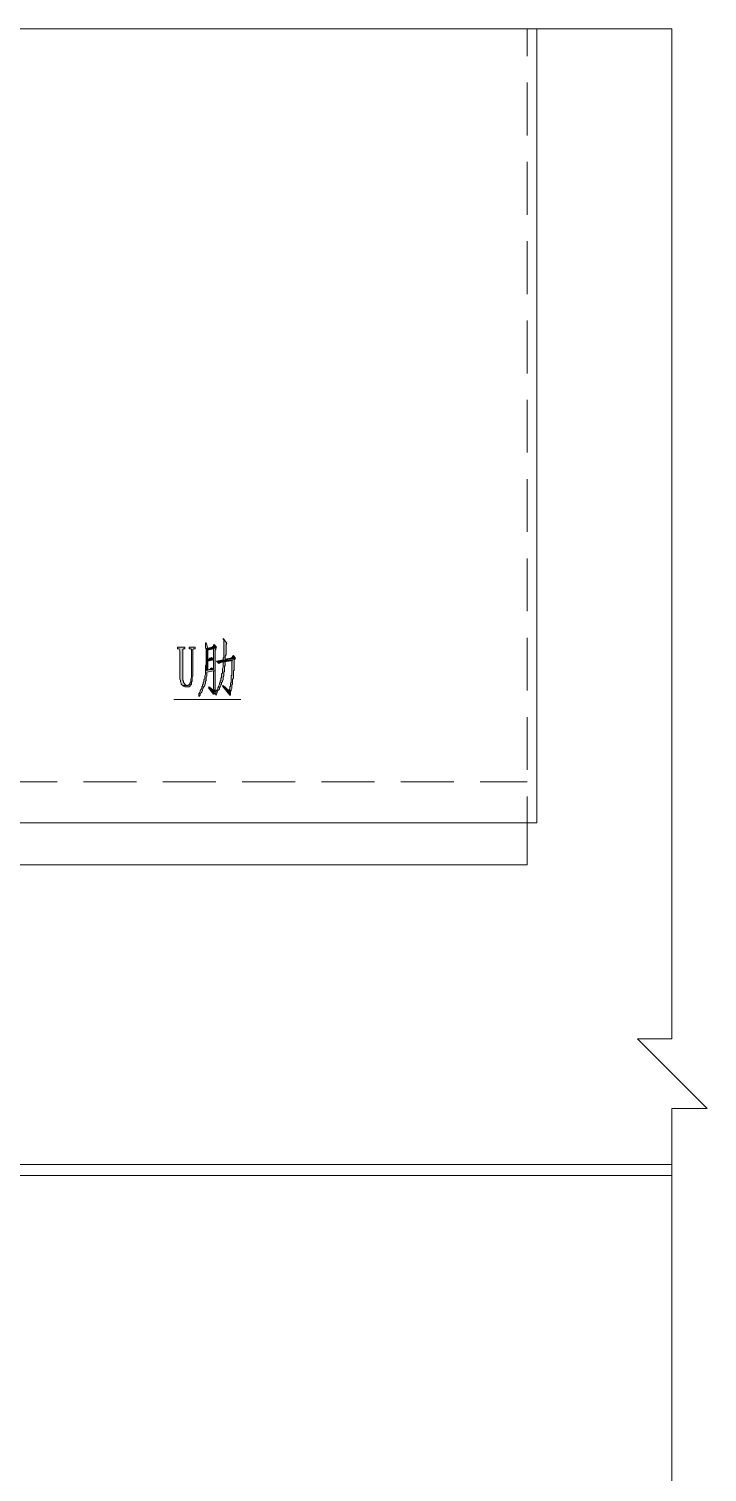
# Model space of a CAD drawing. Header units: millimetres. Extents: x 24 to 410, y 10 to 282.
# Drawn here: x 162.6 to 201.7, y 101.3 to 184.5 of the extents above; entities that cross this region are included whole.
import ezdxf

# ---------------------------------------------------------------- set-up
doc = ezdxf.new("R2010")
doc.units = ezdxf.units.MM

msp = doc.modelspace()

# ---------------------------------------------------------------- hatches: boundary and pattern name
h = msp.add_hatch(color=7)
h.dxf.hatch_style = 2
h.paths.add_polyline_path([(172.847, 149.098), (172.804667, 149.098), (172.804667, 149.013333), (172.804667, 148.801667), (173.270333, 148.759333), (173.270333, 148.166667), (172.847, 148.124333), (173.270333, 148.124333), (173.270333, 147.574), (173.016333, 147.574), (172.931667, 147.531667), (172.804667, 147.489333), (172.804667, 147.277667), (172.762333, 147.193), (172.762333, 147.023667), (172.72, 146.981333), (172.72, 146.896667), (172.72, 146.854333), (172.677667, 146.812), (172.677667, 146.727333), (172.635333, 146.685), (172.635333, 146.600333), (172.593, 146.558), (172.593, 146.473333), (172.550667, 146.431), (172.508333, 146.346333), (172.508333, 146.304), (172.466, 146.219333), (172.423667, 146.177), (172.423667, 146.007667), (172.466, 146.05), (172.508333, 146.092333), (172.508333, 146.177), (172.550667, 146.219333), (172.593, 146.261667), (172.635333, 146.346333), (172.635333, 146.388667), (172.677667, 146.473333), (172.677667, 146.515667), (172.72, 146.558), (172.762333, 146.642667), (172.762333, 146.685), (172.804667, 146.769667), (172.804667, 146.896667), (172.847, 146.939), (172.847, 147.108333), (172.889333, 147.193), (172.889333, 147.404667), (173.270333, 147.489333), (173.355, 147.489333), (173.355, 147.616333), (173.355, 148.674667), (173.397333, 148.717), (173.397333, 148.801667), (172.931667, 148.801667)])
h = msp.add_hatch(color=7)
h.dxf.hatch_style = 2
h.paths.add_polyline_path([(173.312667, 149.013333), (173.270333, 148.971), (173.270333, 148.886333), (173.228, 148.886333), (173.185667, 148.844), (172.931667, 148.801667), (173.397333, 148.801667), (173.439667, 148.844)])
h = msp.add_hatch(color=7)
h.dxf.hatch_style = 2
h.paths.add_polyline_path([(173.820667, 149.352), (173.820667, 149.309667), (173.863, 149.267333), (173.863, 148.251333), (173.820667, 148.209), (173.820667, 148.124333), (174.371, 148.082), (174.328667, 148.039667), (174.328667, 147.616333), (174.328667, 147.574), (174.328667, 147.235333), (174.286333, 147.193), (174.286333, 146.812), (174.244, 146.769667), (174.244, 146.600333), (174.201667, 146.558), (174.201667, 146.431), (174.159333, 146.346333), (174.286333, 146.346333), (174.286333, 146.388667), (174.328667, 146.473333), (174.328667, 146.685), (174.371, 146.727333), (174.371, 146.981333), (174.413333, 147.066), (174.413333, 147.489333), (174.455667, 147.531667), (174.455667, 148.082), (174.498, 148.166667), (173.947667, 148.166667), (173.947667, 148.209), (173.947667, 148.336), (173.99, 148.420667), (173.99, 149.013333), (174.032333, 149.055667), (173.863, 149.309667)])
h = msp.add_hatch(color=7)
h.dxf.hatch_style = 2
h.paths.add_polyline_path([(171.619333, 148.844), (171.196, 148.844), (171.196, 148.759333), (171.280667, 148.759333), (171.280667, 148.717), (171.323, 148.632333), (171.323, 147.023667), (171.365333, 146.939), (171.365333, 146.854333), (171.407667, 146.769667), (171.407667, 146.727333), (171.45, 146.685), (171.492333, 146.642667), (171.746333, 146.642667), (171.704, 146.642667), (171.661667, 146.685), (171.619333, 146.727333), (171.577, 146.769667), (171.534667, 146.812), (171.534667, 146.896667), (171.492333, 146.939), (171.492333, 148.717), (171.534667, 148.759333), (171.619333, 148.759333)])
h = msp.add_hatch(color=7)
h.dxf.hatch_style = 2
h.paths.add_polyline_path([(172.212, 148.844), (171.873333, 148.844), (171.873333, 148.759333), (171.958, 148.759333), (172.000333, 148.717), (172.000333, 147.108333), (171.958, 147.023667), (171.958, 146.854333), (171.915667, 146.812), (171.915667, 146.769667), (171.873333, 146.685), (171.831, 146.685), (171.788667, 146.642667), (171.492333, 146.642667), (171.534667, 146.600333), (171.619333, 146.558), (171.661667, 146.558), (171.873333, 146.558), (171.915667, 146.600333), (171.915667, 146.642667), (171.958, 146.685), (172.000333, 146.727333), (172.000333, 146.854333), (172.042667, 146.896667), (172.042667, 147.108333), (172.085, 147.193), (172.085, 148.717), (172.127333, 148.759333), (172.212, 148.759333)])
h = msp.add_hatch(color=7)
h.dxf.hatch_style = 2
h.paths.add_polyline_path([(172.804667, 148.801667), (172.847, 148.717), (172.847, 148.124333), (173.270333, 148.166667), (172.931667, 148.166667), (172.931667, 148.209), (172.931667, 148.674667), (173.270333, 148.759333)])
h = msp.add_hatch(color=7)
h.dxf.hatch_style = 2
h.paths.add_polyline_path([(172.847, 148.124333), (172.847, 147.870333), (172.804667, 147.785667), (172.804667, 147.489333), (172.931667, 147.531667), (172.931667, 148.039667), (173.270333, 148.124333)])
h = msp.add_hatch(color=7)
h.dxf.hatch_style = 2
h.paths.add_polyline_path([(173.143333, 148.251333), (173.101, 148.209), (173.058667, 148.209), (173.016333, 148.166667), (172.931667, 148.166667), (173.270333, 148.166667)])
h = msp.add_hatch(color=7)
h.dxf.hatch_style = 2
h.paths.add_polyline_path([(173.820667, 148.124333), (173.439667, 148.039667), (173.566667, 147.912667), (173.609, 147.955), (173.651333, 147.955), (173.820667, 147.997333), (173.947667, 147.997333), (174.371, 148.082)])
h = msp.add_hatch(color=7)
h.dxf.hatch_style = 2
h.paths.add_polyline_path([(174.413333, 148.378333), (174.371, 148.336), (174.371, 148.293667), (174.328667, 148.251333), (174.286333, 148.209), (174.244, 148.209), (173.947667, 148.166667), (174.498, 148.166667), (174.540333, 148.209)])
h = msp.add_hatch(color=7)
h.dxf.hatch_style = 2
h.paths.add_polyline_path([(173.143333, 147.658667), (173.101, 147.616333), (173.101, 147.574), (173.058667, 147.574), (173.016333, 147.574), (173.270333, 147.574)])
h = msp.add_hatch(color=7)
h.dxf.hatch_style = 2
h.paths.add_polyline_path([(173.355, 147.489333), (173.270333, 147.489333), (173.270333, 146.685), (173.270333, 146.473333), (173.228, 146.388667), (173.355, 146.388667), (173.355, 146.431)])
h = msp.add_hatch(color=7)
h.dxf.hatch_style = 2
h.paths.add_polyline_path([(173.947667, 147.997333), (173.820667, 147.997333), (173.820667, 147.955), (173.820667, 147.701), (173.778333, 147.616333), (173.778333, 147.362333), (173.736, 147.32), (173.736, 147.108333), (173.693667, 147.066), (173.693667, 146.939), (173.651333, 146.896667), (173.651333, 146.812), (173.609, 146.769667), (173.609, 146.727333), (173.566667, 146.642667), (173.566667, 146.600333), (173.524333, 146.515667), (173.524333, 146.473333), (173.482, 146.388667), (173.439667, 146.346333), (173.397333, 146.304), (173.397333, 146.219333), (173.355, 146.177), (173.397333, 146.092333), (173.439667, 146.134667), (173.482, 146.219333), (173.482, 146.261667), (173.524333, 146.346333), (173.566667, 146.388667), (173.609, 146.431), (173.609, 146.515667), (173.651333, 146.558), (173.693667, 146.642667), (173.693667, 146.685), (173.736, 146.727333), (173.736, 146.812), (173.778333, 146.854333), (173.778333, 146.896667), (173.820667, 146.981333), (173.820667, 147.150667), (173.863, 147.193), (173.863, 147.404667), (173.905333, 147.447), (173.905333, 147.743333), (173.947667, 147.785667)])
h = msp.add_hatch(color=7)
h.dxf.hatch_style = 2
h.paths.add_polyline_path([(173.016333, 146.558), (172.974, 146.515667), (173.270333, 146.134667), (173.312667, 146.134667), (173.312667, 146.177), (173.312667, 146.261667), (173.355, 146.304), (173.355, 146.388667), (173.228, 146.388667)])
h = msp.add_hatch(color=7)
h.dxf.hatch_style = 2
h.paths.add_polyline_path([(173.820667, 146.642667), (173.778333, 146.600333), (174.201667, 146.092333), (174.244, 146.092333), (174.244, 146.177), (174.244, 146.261667), (174.286333, 146.346333), (174.159333, 146.346333)])

# ---------------------------------------------------------------- linework, layer by layer
at = {"color": 7, "lineweight": 0}
for points in [[(136.059333, 184.488667), (199.686333, 184.488667)], [(151.892, 184.488667), (151.892, 138.726333), (191.897, 138.726333)], [(191.346667, 184.488667), (191.346667, 182.922333)], [(191.897, 184.488667), (191.897, 138.726333)], [(199.686333, 184.488667), (199.686333, 126.280333)], [(191.346667, 181.398333), (191.346667, 178.350333)], [(191.346667, 176.826333), (191.346667, 173.778333)], [(191.346667, 172.254333), (191.346667, 169.206333)], [(191.346667, 167.682333), (191.346667, 164.634333)], [(191.346667, 163.110333), (191.346667, 160.062333)], [(191.346667, 158.538333), (191.346667, 155.490333)], [(191.346667, 153.966333), (191.346667, 150.918333)], [(191.346667, 149.394333), (191.346667, 146.346333)], [(174.836667, 145.838333), (170.984333, 145.838333)], [(191.346667, 144.822333), (191.346667, 141.774333)], [(161.205333, 141.097), (164.253333, 141.097)], [(165.777333, 141.097), (168.825333, 141.097)], [(170.349333, 141.097), (173.397333, 141.097)], [(174.921333, 141.097), (177.969333, 141.097)], [(179.493333, 141.097), (182.541333, 141.097)], [(184.065333, 141.097), (187.113333, 141.097)], [(188.637333, 141.097), (191.346667, 141.097)], [(191.346667, 140.250333), (191.346667, 138.726333)], [(191.346667, 136.313333), (191.346667, 138.726333)], [(152.4, 136.313333), (191.346667, 136.313333)], [(199.686333, 122.258667), (201.718333, 122.258667), (197.696667, 126.280333), (199.686333, 126.280333)], [(199.686333, 122.258667), (199.686333, 52.959)], [(68.453, 119.041333), (199.686333, 119.041333)], [(68.453, 118.406333), (199.686333, 118.406333)]]:
    msp.add_lwpolyline(points, dxfattribs=at)
for points in [[(172.847, 149.098), (172.804667, 149.098), (172.804667, 149.013333), (172.804667, 148.801667), (173.270333, 148.759333), (173.270333, 148.166667), (172.847, 148.124333), (173.270333, 148.124333), (173.270333, 147.574), (173.016333, 147.574), (172.931667, 147.531667), (172.804667, 147.489333), (172.804667, 147.277667), (172.762333, 147.193), (172.762333, 147.023667), (172.72, 146.981333), (172.72, 146.896667), (172.72, 146.854333), (172.677667, 146.812), (172.677667, 146.727333), (172.635333, 146.685), (172.635333, 146.600333), (172.593, 146.558), (172.593, 146.473333), (172.550667, 146.431), (172.508333, 146.346333), (172.508333, 146.304), (172.466, 146.219333), (172.423667, 146.177), (172.423667, 146.007667), (172.466, 146.05), (172.508333, 146.092333), (172.508333, 146.177), (172.550667, 146.219333), (172.593, 146.261667), (172.635333, 146.346333), (172.635333, 146.388667), (172.677667, 146.473333), (172.677667, 146.515667), (172.72, 146.558), (172.762333, 146.642667), (172.762333, 146.685), (172.804667, 146.769667), (172.804667, 146.896667), (172.847, 146.939), (172.847, 147.108333), (172.889333, 147.193), (172.889333, 147.404667), (173.270333, 147.489333), (173.355, 147.489333), (173.355, 147.616333), (173.355, 148.674667), (173.397333, 148.717), (173.397333, 148.801667), (172.931667, 148.801667)], [(173.312667, 149.013333), (173.270333, 148.971), (173.270333, 148.886333), (173.228, 148.886333), (173.185667, 148.844), (172.931667, 148.801667), (173.397333, 148.801667), (173.439667, 148.844)], [(173.820667, 149.352), (173.820667, 149.309667), (173.863, 149.267333), (173.863, 148.251333), (173.820667, 148.209), (173.820667, 148.124333), (174.371, 148.082), (174.328667, 148.039667), (174.328667, 147.616333), (174.328667, 147.574), (174.328667, 147.235333), (174.286333, 147.193), (174.286333, 146.812), (174.244, 146.769667), (174.244, 146.600333), (174.201667, 146.558), (174.201667, 146.431), (174.159333, 146.346333), (174.286333, 146.346333), (174.286333, 146.388667), (174.328667, 146.473333), (174.328667, 146.685), (174.371, 146.727333), (174.371, 146.981333), (174.413333, 147.066), (174.413333, 147.489333), (174.455667, 147.531667), (174.455667, 148.082), (174.498, 148.166667), (173.947667, 148.166667), (173.947667, 148.209), (173.947667, 148.336), (173.99, 148.420667), (173.99, 149.013333), (174.032333, 149.055667), (173.863, 149.309667)], [(171.619333, 148.844), (171.196, 148.844), (171.196, 148.759333), (171.280667, 148.759333), (171.280667, 148.717), (171.323, 148.632333), (171.323, 147.023667), (171.365333, 146.939), (171.365333, 146.854333), (171.407667, 146.769667), (171.407667, 146.727333), (171.45, 146.685), (171.492333, 146.642667), (171.746333, 146.642667), (171.704, 146.642667), (171.661667, 146.685), (171.619333, 146.727333), (171.577, 146.769667), (171.534667, 146.812), (171.534667, 146.896667), (171.492333, 146.939), (171.492333, 148.717), (171.534667, 148.759333), (171.619333, 148.759333)], [(172.212, 148.844), (171.873333, 148.844), (171.873333, 148.759333), (171.958, 148.759333), (172.000333, 148.717), (172.000333, 147.108333), (171.958, 147.023667), (171.958, 146.854333), (171.915667, 146.812), (171.915667, 146.769667), (171.873333, 146.685), (171.831, 146.685), (171.788667, 146.642667), (171.492333, 146.642667), (171.534667, 146.600333), (171.619333, 146.558), (171.661667, 146.558), (171.873333, 146.558), (171.915667, 146.600333), (171.915667, 146.642667), (171.958, 146.685), (172.000333, 146.727333), (172.000333, 146.854333), (172.042667, 146.896667), (172.042667, 147.108333), (172.085, 147.193), (172.085, 148.717), (172.127333, 148.759333), (172.212, 148.759333)], [(172.804667, 148.801667), (172.847, 148.717), (172.847, 148.124333), (173.270333, 148.166667), (172.931667, 148.166667), (172.931667, 148.209), (172.931667, 148.674667), (173.270333, 148.759333)], [(172.847, 148.124333), (172.847, 147.870333), (172.804667, 147.785667), (172.804667, 147.489333), (172.931667, 147.531667), (172.931667, 148.039667), (173.270333, 148.124333)], [(173.143333, 148.251333), (173.101, 148.209), (173.058667, 148.209), (173.016333, 148.166667), (172.931667, 148.166667), (173.270333, 148.166667)], [(173.820667, 148.124333), (173.439667, 148.039667), (173.566667, 147.912667), (173.609, 147.955), (173.651333, 147.955), (173.820667, 147.997333), (173.947667, 147.997333), (174.371, 148.082)], [(174.413333, 148.378333), (174.371, 148.336), (174.371, 148.293667), (174.328667, 148.251333), (174.286333, 148.209), (174.244, 148.209), (173.947667, 148.166667), (174.498, 148.166667), (174.540333, 148.209)], [(173.143333, 147.658667), (173.101, 147.616333), (173.101, 147.574), (173.058667, 147.574), (173.016333, 147.574), (173.270333, 147.574)], [(173.355, 147.489333), (173.270333, 147.489333), (173.270333, 146.685), (173.270333, 146.473333), (173.228, 146.388667), (173.355, 146.388667), (173.355, 146.431)], [(173.947667, 147.997333), (173.820667, 147.997333), (173.820667, 147.955), (173.820667, 147.701), (173.778333, 147.616333), (173.778333, 147.362333), (173.736, 147.32), (173.736, 147.108333), (173.693667, 147.066), (173.693667, 146.939), (173.651333, 146.896667), (173.651333, 146.812), (173.609, 146.769667), (173.609, 146.727333), (173.566667, 146.642667), (173.566667, 146.600333), (173.524333, 146.515667), (173.524333, 146.473333), (173.482, 146.388667), (173.439667, 146.346333), (173.397333, 146.304), (173.397333, 146.219333), (173.355, 146.177), (173.397333, 146.092333), (173.439667, 146.134667), (173.482, 146.219333), (173.482, 146.261667), (173.524333, 146.346333), (173.566667, 146.388667), (173.609, 146.431), (173.609, 146.515667), (173.651333, 146.558), (173.693667, 146.642667), (173.693667, 146.685), (173.736, 146.727333), (173.736, 146.812), (173.778333, 146.854333), (173.778333, 146.896667), (173.820667, 146.981333), (173.820667, 147.150667), (173.863, 147.193), (173.863, 147.404667), (173.905333, 147.447), (173.905333, 147.743333), (173.947667, 147.785667)], [(173.016333, 146.558), (172.974, 146.515667), (173.270333, 146.134667), (173.312667, 146.134667), (173.312667, 146.177), (173.312667, 146.261667), (173.355, 146.304), (173.355, 146.388667), (173.228, 146.388667)], [(173.820667, 146.642667), (173.778333, 146.600333), (174.201667, 146.092333), (174.244, 146.092333), (174.244, 146.177), (174.244, 146.261667), (174.286333, 146.346333), (174.159333, 146.346333)]]:
    msp.add_lwpolyline(points, close=True, dxfattribs=at)

doc.saveas('drawing.dxf')
